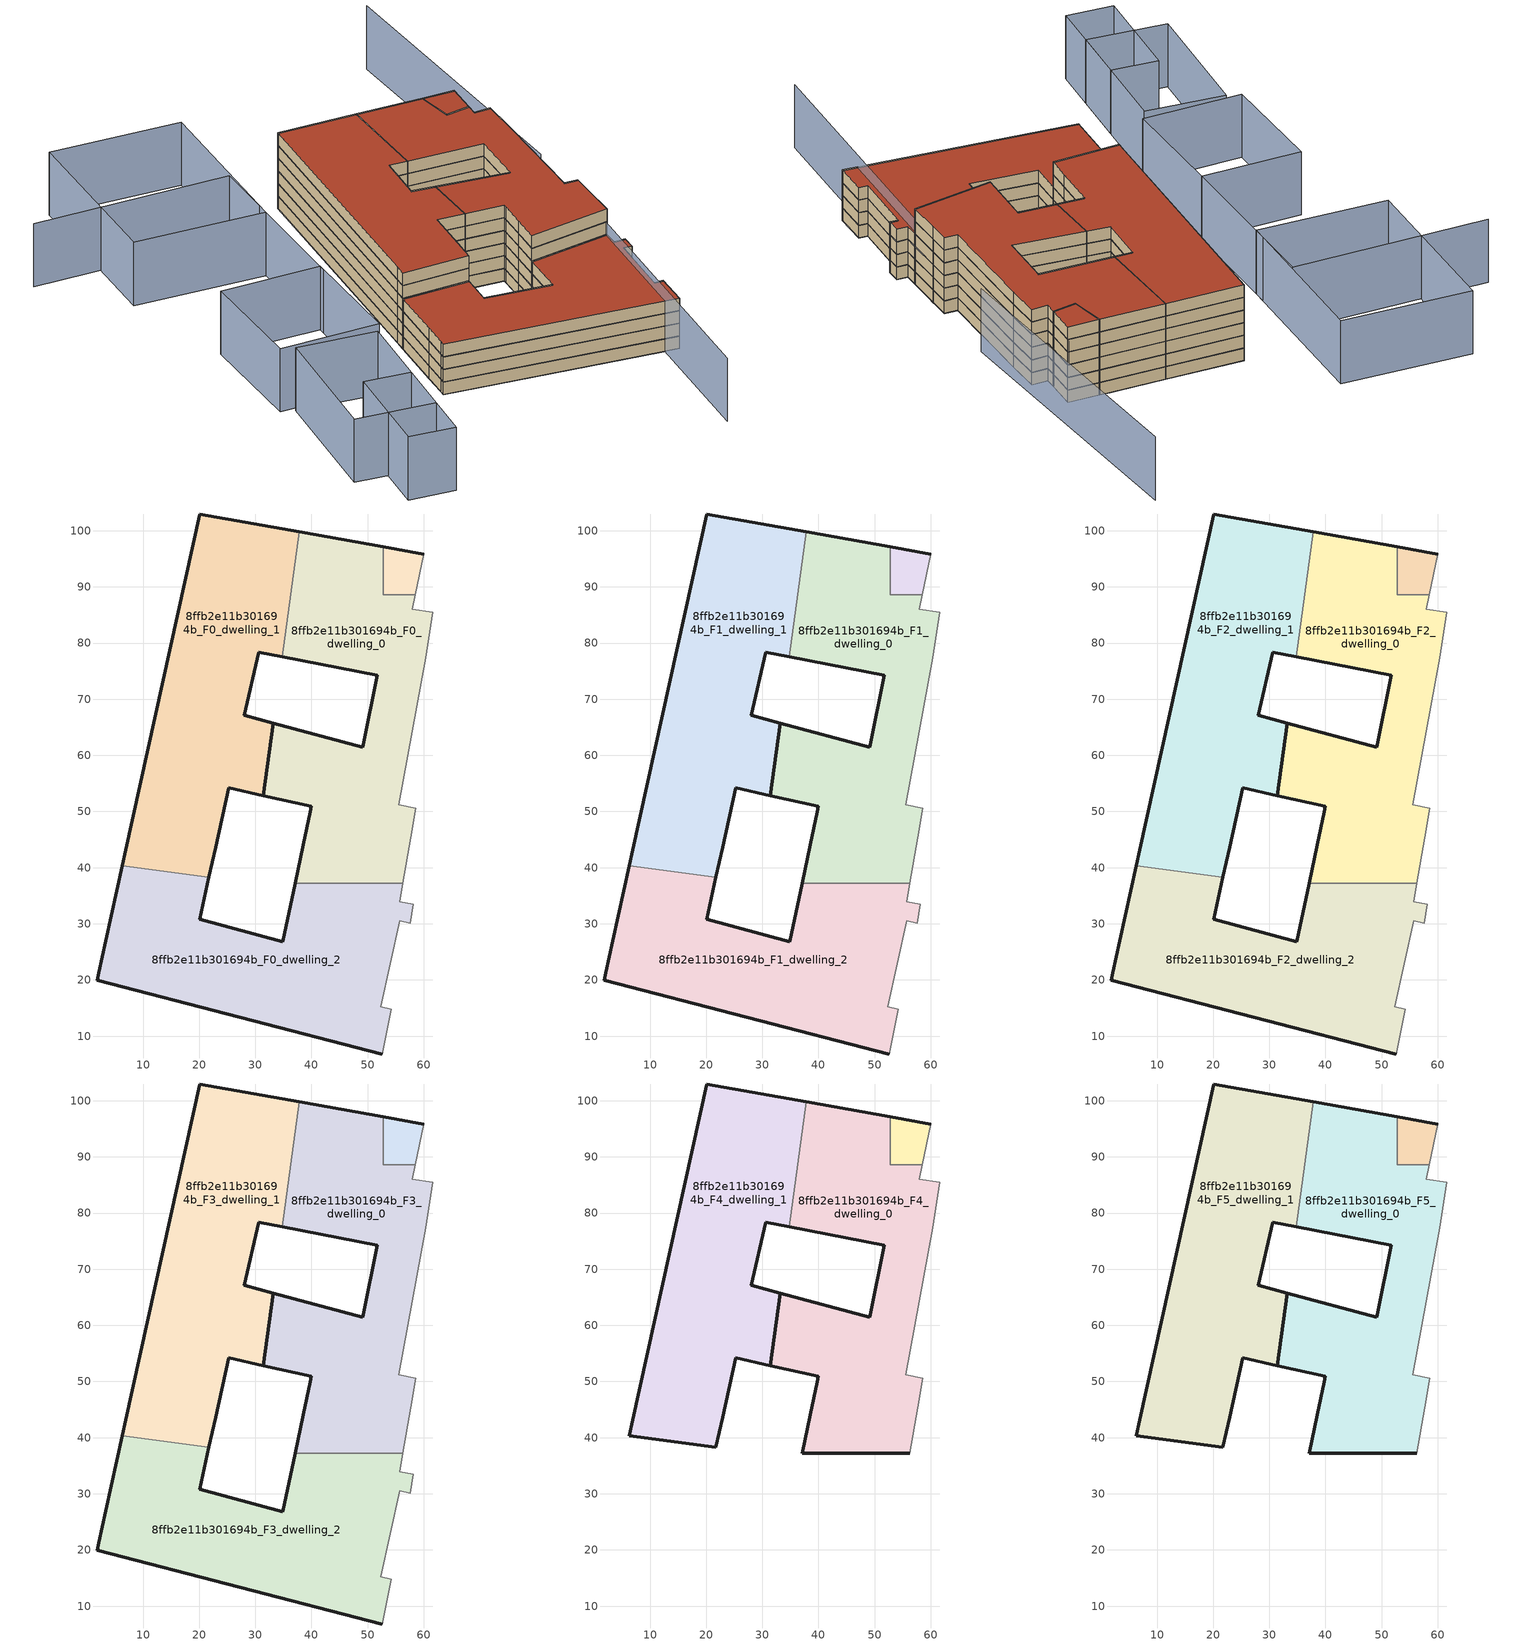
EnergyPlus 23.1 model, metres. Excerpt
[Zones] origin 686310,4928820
8ffb2e11b301694b_F0_dwelling_0
 floor ground (EU_floor_Construction): 56.26,37.22 57.68,45.34 58.6,50.62 55.55,51.21 60.36,77.36 61.62,85.51 57.92,86.03 58.46,88.62 52.75,88.62 52.75,97.12 37.79,99.8 34.77,77.57 51.74,74.25 49.13,61.42 33.16,65.71 31.41,52.83 40,50.93 39.79,49.97 38.54,44.08 37.08,37.22 z0
 wall outside (EU_wall_Construction): 37.08,37.22 38.54,44.08 39.79,49.97 40,50.93 31.41,52.83 33.16,65.71 49.13,61.42 51.74,74.25 34.77,77.57 / 37.79,99.8 52.75,97.12 z0:3
 wall adiabatic (EU_wall_Construction): 58.46,88.62 57.92,86.03 61.62,85.51 60.36,77.36 55.55,51.21 58.6,50.62 57.68,45.34 56.26,37.22 z0:3
 wall to 8ffb2e11b301694b_F0_circulation (EU_wall_Construction): 52.75,97.12 52.75,88.62 58.46,88.62 z0:3
 wall to 8ffb2e11b301694b_F0_dwelling_2 (EU_wall_Construction): 56.26,37.22 37.08,37.22 z0:3
 wall to 8ffb2e11b301694b_F0_dwelling_1 (EU_wall_Construction): 34.77,77.57 37.79,99.8 z0:3
8ffb2e11b301694b_F0_dwelling_1
 floor ground (EU_floor_Construction): 22.93,43.64 25.27,54.2 31.41,52.83 33.16,65.71 28.02,67.09 30.63,78.38 34.77,77.57 37.79,99.8 20.14,102.97 6.97,43.19 6.34,40.34 21.73,38.25 z0
 wall outside (EU_wall_Construction): 34.77,77.57 30.63,78.38 28.02,67.09 33.16,65.71 31.41,52.83 25.27,54.2 22.93,43.64 21.73,38.25 / 6.34,40.34 6.97,43.19 20.14,102.97 37.79,99.8 z0:3
 wall to 8ffb2e11b301694b_F0_dwelling_2 (EU_wall_Construction): 21.73,38.25 6.34,40.34 z0:3
8ffb2e11b301694b_F0_dwelling_2
 floor ground (EU_floor_Construction): 52.6,6.82 54.23,14.78 52.33,15.24 55.69,30.51 57.56,30.11 58.16,33.49 55.69,33.92 56.26,37.22 37.08,37.22 34.87,26.85 20.09,30.81 21.73,38.25 6.34,40.34 3.39,27.01 2.13,21.26 1.83,19.93 z0
 wall outside (EU_wall_Construction): 52.6,6.82 1.83,19.93 2.13,21.26 3.39,27.01 6.34,40.34 / 21.73,38.25 20.09,30.81 34.87,26.85 37.08,37.22 z0:3
 wall adiabatic (EU_wall_Construction): 56.26,37.22 55.69,33.92 58.16,33.49 57.56,30.11 55.69,30.51 52.33,15.24 54.23,14.78 52.6,6.82 z0:3
8ffb2e11b301694b_F0_circulation
 floor ground (EU_floor_Construction): 58.46,88.62 59.96,95.82 52.75,97.12 52.75,88.62 z0
 wall outside (EU_wall_Construction): 52.75,97.12 59.96,95.82 z0:3
 wall adiabatic (EU_wall_Construction): 59.96,95.82 58.46,88.62 z0:3
8ffb2e11b301694b_F1_dwelling_0
 floor to 8ffb2e11b301694b_F0_dwelling_0 (EU_floor_Construction): 56.26,37.22 57.68,45.34 58.6,50.62 55.55,51.21 60.36,77.36 61.62,85.51 57.92,86.03 58.46,88.62 52.75,88.62 52.75,97.12 37.79,99.8 34.77,77.57 51.74,74.25 49.13,61.42 33.16,65.71 31.41,52.83 40,50.93 39.79,49.97 38.54,44.08 37.08,37.22 z3
 wall outside (EU_wall_Construction): 37.08,37.22 38.54,44.08 39.79,49.97 40,50.93 31.41,52.83 33.16,65.71 49.13,61.42 51.74,74.25 34.77,77.57 / 37.79,99.8 52.75,97.12 z3:6
 wall adiabatic (EU_wall_Construction): 58.46,88.62 57.92,86.03 61.62,85.51 60.36,77.36 55.55,51.21 58.6,50.62 57.68,45.34 56.26,37.22 z3:6
 wall to 8ffb2e11b301694b_F1_circulation (EU_wall_Construction): 52.75,97.12 52.75,88.62 58.46,88.62 z3:6
 wall to 8ffb2e11b301694b_F1_dwelling_2 (EU_wall_Construction): 56.26,37.22 37.08,37.22 z3:6
 wall to 8ffb2e11b301694b_F1_dwelling_1 (EU_wall_Construction): 34.77,77.57 37.79,99.8 z3:6
8ffb2e11b301694b_F1_dwelling_1
 floor to 8ffb2e11b301694b_F0_dwelling_1 (EU_floor_Construction): 22.93,43.64 25.27,54.2 31.41,52.83 33.16,65.71 28.02,67.09 30.63,78.38 34.77,77.57 37.79,99.8 20.14,102.97 6.97,43.19 6.34,40.34 21.73,38.25 z3
 wall outside (EU_wall_Construction): 34.77,77.57 30.63,78.38 28.02,67.09 33.16,65.71 31.41,52.83 25.27,54.2 22.93,43.64 21.73,38.25 / 6.34,40.34 6.97,43.19 20.14,102.97 37.79,99.8 z3:6
 wall to 8ffb2e11b301694b_F1_dwelling_2 (EU_wall_Construction): 21.73,38.25 6.34,40.34 z3:6
8ffb2e11b301694b_F1_dwelling_2
 floor to 8ffb2e11b301694b_F0_dwelling_2 (EU_floor_Construction): 52.6,6.82 54.23,14.78 52.33,15.24 55.69,30.51 57.56,30.11 58.16,33.49 55.69,33.92 56.26,37.22 37.08,37.22 34.87,26.85 20.09,30.81 21.73,38.25 6.34,40.34 3.39,27.01 2.13,21.26 1.83,19.93 z3
 wall outside (EU_wall_Construction): 52.6,6.82 1.83,19.93 2.13,21.26 3.39,27.01 6.34,40.34 / 21.73,38.25 20.09,30.81 34.87,26.85 37.08,37.22 z3:6
 wall adiabatic (EU_wall_Construction): 56.26,37.22 55.69,33.92 58.16,33.49 57.56,30.11 55.69,30.51 52.33,15.24 54.23,14.78 52.6,6.82 z3:6
8ffb2e11b301694b_F1_circulation
 floor to 8ffb2e11b301694b_F0_circulation (EU_floor_Construction): 58.46,88.62 59.96,95.82 52.75,97.12 52.75,88.62 z3
 wall outside (EU_wall_Construction): 52.75,97.12 59.96,95.82 z3:6
 wall adiabatic (EU_wall_Construction): 59.96,95.82 58.46,88.62 z3:6
8ffb2e11b301694b_F2_dwelling_0
 floor to 8ffb2e11b301694b_F1_dwelling_0 (EU_floor_Construction): 56.26,37.22 57.68,45.34 58.6,50.62 55.55,51.21 60.36,77.36 61.62,85.51 57.92,86.03 58.46,88.62 52.75,88.62 52.75,97.12 37.79,99.8 34.77,77.57 51.74,74.25 49.13,61.42 33.16,65.71 31.41,52.83 40,50.93 39.79,49.97 38.54,44.08 37.08,37.22 z6
 wall outside (EU_wall_Construction): 37.08,37.22 38.54,44.08 39.79,49.97 40,50.93 31.41,52.83 33.16,65.71 49.13,61.42 51.74,74.25 34.77,77.57 / 37.79,99.8 52.75,97.12 z6:9
 wall adiabatic (EU_wall_Construction): 58.46,88.62 57.92,86.03 61.62,85.51 60.36,77.36 55.55,51.21 58.6,50.62 57.68,45.34 56.26,37.22 z6:9
 wall to 8ffb2e11b301694b_F2_circulation (EU_wall_Construction): 52.75,97.12 52.75,88.62 58.46,88.62 z6:9
 wall to 8ffb2e11b301694b_F2_dwelling_2 (EU_wall_Construction): 56.26,37.22 37.08,37.22 z6:9
 wall to 8ffb2e11b301694b_F2_dwelling_1 (EU_wall_Construction): 34.77,77.57 37.79,99.8 z6:9
8ffb2e11b301694b_F2_dwelling_1
 floor to 8ffb2e11b301694b_F1_dwelling_1 (EU_floor_Construction): 22.93,43.64 25.27,54.2 31.41,52.83 33.16,65.71 28.02,67.09 30.63,78.38 34.77,77.57 37.79,99.8 20.14,102.97 6.97,43.19 6.34,40.34 21.73,38.25 z6
 wall outside (EU_wall_Construction): 34.77,77.57 30.63,78.38 28.02,67.09 33.16,65.71 31.41,52.83 25.27,54.2 22.93,43.64 21.73,38.25 / 6.34,40.34 6.97,43.19 20.14,102.97 37.79,99.8 z6:9
 wall to 8ffb2e11b301694b_F2_dwelling_2 (EU_wall_Construction): 21.73,38.25 6.34,40.34 z6:9
8ffb2e11b301694b_F2_dwelling_2
 floor to 8ffb2e11b301694b_F1_dwelling_2 (EU_floor_Construction): 52.6,6.82 54.23,14.78 52.33,15.24 55.69,30.51 57.56,30.11 58.16,33.49 55.69,33.92 56.26,37.22 37.08,37.22 34.87,26.85 20.09,30.81 21.73,38.25 6.34,40.34 3.39,27.01 2.13,21.26 1.83,19.93 z6
 wall outside (EU_wall_Construction): 52.6,6.82 1.83,19.93 2.13,21.26 3.39,27.01 6.34,40.34 / 21.73,38.25 20.09,30.81 34.87,26.85 37.08,37.22 z6:9
 wall adiabatic (EU_wall_Construction): 56.26,37.22 55.69,33.92 58.16,33.49 57.56,30.11 55.69,30.51 52.33,15.24 54.23,14.78 52.6,6.82 z6:9
8ffb2e11b301694b_F2_circulation
 floor to 8ffb2e11b301694b_F1_circulation (EU_floor_Construction): 58.46,88.62 59.96,95.82 52.75,97.12 52.75,88.62 z6
 wall outside (EU_wall_Construction): 52.75,97.12 59.96,95.82 z6:9
 wall adiabatic (EU_wall_Construction): 59.96,95.82 58.46,88.62 z6:9
8ffb2e11b301694b_F3_dwelling_0
 floor to 8ffb2e11b301694b_F2_dwelling_0 (EU_floor_Construction): 56.26,37.22 57.68,45.34 58.6,50.62 55.55,51.21 60.36,77.36 61.62,85.51 57.92,86.03 58.46,88.62 52.75,88.62 52.75,97.12 37.79,99.8 34.77,77.57 51.74,74.25 49.13,61.42 33.16,65.71 31.41,52.83 40,50.93 39.79,49.97 38.54,44.08 37.08,37.22 z9
 wall outside (EU_wall_Construction): 37.08,37.22 38.54,44.08 39.79,49.97 40,50.93 31.41,52.83 33.16,65.71 49.13,61.42 51.74,74.25 34.77,77.57 / 37.79,99.8 52.75,97.12 z9:12
 wall adiabatic (EU_wall_Construction): 58.46,88.62 57.92,86.03 61.62,85.51 60.36,77.36 55.55,51.21 58.6,50.62 57.68,45.34 56.26,37.22 z9:12
 wall to 8ffb2e11b301694b_F3_circulation (EU_wall_Construction): 52.75,97.12 52.75,88.62 58.46,88.62 z9:12
 wall to 8ffb2e11b301694b_F3_dwelling_2 (EU_wall_Construction): 56.26,37.22 37.08,37.22 z9:12
 wall to 8ffb2e11b301694b_F3_dwelling_1 (EU_wall_Construction): 34.77,77.57 37.79,99.8 z9:12
8ffb2e11b301694b_F3_dwelling_1
 floor to 8ffb2e11b301694b_F2_dwelling_1 (EU_floor_Construction): 22.93,43.64 25.27,54.2 31.41,52.83 33.16,65.71 28.02,67.09 30.63,78.38 34.77,77.57 37.79,99.8 20.14,102.97 6.97,43.19 6.34,40.34 21.73,38.25 z9
 wall outside (EU_wall_Construction): 34.77,77.57 30.63,78.38 28.02,67.09 33.16,65.71 31.41,52.83 25.27,54.2 22.93,43.64 21.73,38.25 / 6.34,40.34 6.97,43.19 20.14,102.97 37.79,99.8 z9:12
 wall to 8ffb2e11b301694b_F3_dwelling_2 (EU_wall_Construction): 21.73,38.25 6.34,40.34 z9:12
8ffb2e11b301694b_F3_dwelling_2
 floor to 8ffb2e11b301694b_F2_dwelling_2 (EU_floor_Construction): 52.6,6.82 54.23,14.78 52.33,15.24 55.69,30.51 57.56,30.11 58.16,33.49 55.69,33.92 56.26,37.22 37.08,37.22 34.87,26.85 20.09,30.81 21.73,38.25 6.34,40.34 3.39,27.01 2.13,21.26 1.83,19.93 z9
 wall outside (EU_wall_Construction): 52.6,6.82 1.83,19.93 2.13,21.26 3.39,27.01 6.34,40.34 / 21.73,38.25 20.09,30.81 34.87,26.85 37.08,37.22 z9:12
 wall adiabatic (EU_wall_Construction): 56.26,37.22 55.69,33.92 58.16,33.49 57.56,30.11 55.69,30.51 52.33,15.24 54.23,14.78 52.6,6.82 z9:12
 roof outside (EU_roof_Construction): 56.26,37.22 55.69,33.92 58.16,33.49 57.56,30.11 55.69,30.51 52.33,15.24 54.23,14.78 52.6,6.82 1.83,19.93 2.13,21.26 3.39,27.01 6.34,40.34 21.73,38.25 20.09,30.81 34.87,26.85 37.08,37.22 z12
8ffb2e11b301694b_F3_circulation
 floor to 8ffb2e11b301694b_F2_circulation (EU_floor_Construction): 58.46,88.62 59.96,95.82 52.75,97.12 52.75,88.62 z9
 wall outside (EU_wall_Construction): 52.75,97.12 59.96,95.82 z9:12
 wall adiabatic (EU_wall_Construction): 59.96,95.82 58.46,88.62 z9:12
8ffb2e11b301694b_F4_dwelling_0
 floor to 8ffb2e11b301694b_F3_dwelling_0 (EU_floor_Construction): 56.26,37.22 57.68,45.34 58.6,50.62 55.55,51.21 60.36,77.36 61.62,85.51 57.92,86.03 58.46,88.62 52.75,88.62 52.75,97.12 37.79,99.8 34.77,77.57 51.74,74.25 49.13,61.42 33.16,65.71 31.41,52.83 40,50.93 39.79,49.97 38.54,44.08 37.08,37.22 z12
 wall outside (EU_wall_Construction): 56.26,37.22 37.08,37.22 38.54,44.08 39.79,49.97 40,50.93 31.41,52.83 33.16,65.71 49.13,61.42 51.74,74.25 34.77,77.57 / 37.79,99.8 52.75,97.12 z12:15
 wall adiabatic (EU_wall_Construction): 58.46,88.62 57.92,86.03 61.62,85.51 60.36,77.36 55.55,51.21 58.6,50.62 57.68,45.34 56.26,37.22 z12:15
 wall to 8ffb2e11b301694b_F4_circulation (EU_wall_Construction): 52.75,97.12 52.75,88.62 58.46,88.62 z12:15
 wall to 8ffb2e11b301694b_F4_dwelling_1 (EU_wall_Construction): 34.77,77.57 37.79,99.8 z12:15
8ffb2e11b301694b_F4_dwelling_1
 floor to 8ffb2e11b301694b_F3_dwelling_1 (EU_floor_Construction): 22.93,43.64 25.27,54.2 31.41,52.83 33.16,65.71 28.02,67.09 30.63,78.38 34.77,77.57 37.79,99.8 20.14,102.97 6.97,43.19 6.34,40.34 21.73,38.25 z12
 wall outside (EU_wall_Construction): 34.77,77.57 30.63,78.38 28.02,67.09 33.16,65.71 31.41,52.83 25.27,54.2 22.93,43.64 21.73,38.25 6.34,40.34 6.97,43.19 20.14,102.97 37.79,99.8 z12:15
8ffb2e11b301694b_F4_circulation
 floor to 8ffb2e11b301694b_F3_circulation (EU_floor_Construction): 58.46,88.62 59.96,95.82 52.75,97.12 52.75,88.62 z12
 wall outside (EU_wall_Construction): 52.75,97.12 59.96,95.82 z12:15
 wall adiabatic (EU_wall_Construction): 59.96,95.82 58.46,88.62 z12:15
8ffb2e11b301694b_F5_dwelling_0
 floor to 8ffb2e11b301694b_F4_dwelling_0 (EU_floor_Construction): 56.26,37.22 57.68,45.34 58.6,50.62 55.55,51.21 60.36,77.36 61.62,85.51 57.92,86.03 58.46,88.62 52.75,88.62 52.75,97.12 37.79,99.8 34.77,77.57 51.74,74.25 49.13,61.42 33.16,65.71 31.41,52.83 40,50.93 39.79,49.97 38.54,44.08 37.08,37.22 z15
 wall outside (EU_wall_Construction): 56.26,37.22 37.08,37.22 38.54,44.08 39.79,49.97 40,50.93 31.41,52.83 33.16,65.71 49.13,61.42 51.74,74.25 34.77,77.57 / 37.79,99.8 52.75,97.12 z15:18
 wall adiabatic (EU_wall_Construction): 58.46,88.62 57.92,86.03 61.62,85.51 60.36,77.36 55.55,51.21 58.6,50.62 57.68,45.34 56.26,37.22 z15:18
 wall to 8ffb2e11b301694b_F5_circulation (EU_wall_Construction): 52.75,97.12 52.75,88.62 58.46,88.62 z15:18
 wall to 8ffb2e11b301694b_F5_dwelling_1 (EU_wall_Construction): 34.77,77.57 37.79,99.8 z15:18
 roof outside (EU_roof_Construction): 52.75,97.12 52.75,88.62 58.46,88.62 57.92,86.03 61.62,85.51 60.36,77.36 55.55,51.21 58.6,50.62 57.68,45.34 56.26,37.22 37.08,37.22 38.54,44.08 39.79,49.97 40,50.93 31.41,52.83 33.16,65.71 49.13,61.42 51.74,74.25 34.77,77.57 37.79,99.8 z18
8ffb2e11b301694b_F5_dwelling_1
 floor to 8ffb2e11b301694b_F4_dwelling_1 (EU_floor_Construction): 22.93,43.64 25.27,54.2 31.41,52.83 33.16,65.71 28.02,67.09 30.63,78.38 34.77,77.57 37.79,99.8 20.14,102.97 6.97,43.19 6.34,40.34 21.73,38.25 z15
 wall outside (EU_wall_Construction): 34.77,77.57 30.63,78.38 28.02,67.09 33.16,65.71 31.41,52.83 25.27,54.2 22.93,43.64 21.73,38.25 6.34,40.34 6.97,43.19 20.14,102.97 37.79,99.8 z15:18
 roof outside (EU_roof_Construction): 37.79,99.8 34.77,77.57 30.63,78.38 28.02,67.09 33.16,65.71 31.41,52.83 25.27,54.2 22.93,43.64 21.73,38.25 6.34,40.34 6.97,43.19 20.14,102.97 z18
8ffb2e11b301694b_F5_circulation
 floor to 8ffb2e11b301694b_F4_circulation (EU_floor_Construction): 58.46,88.62 59.96,95.82 52.75,97.12 52.75,88.62 z15
 wall outside (EU_wall_Construction): 52.75,97.12 59.96,95.82 z15:18
 wall adiabatic (EU_wall_Construction): 59.96,95.82 58.46,88.62 z15:18
 roof outside (EU_roof_Construction): 59.96,95.82 58.46,88.62 52.75,88.62 52.75,97.12 z18
shading: 42.67,-23.48 57.78,45.79 / 46.07,37.4 60.1,96.41 / 61.78,68.07 69.26,139.22 / -39.84,106.23 4.52,98.62 / 4.52,98.62 -2.88,55.46 / -13.54,10.14 -19.53,-13.85 / -19.53,-13.85 -29.93,-11.25 / -29.93,-11.25 -23.94,12.73 / -23.94,12.73 -13.54,10.14 / -9.03,28.07 -16.91,-3.26 / -16.91,-3.26 -34.57,1.18 / -34.57,1.18 -26.69,32.51 / -26.69,32.51 -9.03,28.07 / -2.62,56.99 -6.96,30.36 / -6.96,30.36 -29.6,34.05 / -29.6,34.05 -25.26,60.68 / -25.26,60.68 -2.62,56.99 / 9.75,122.53 1.55,81.81 / 1.55,81.81 -27.82,87.73 / -27.82,87.73 -19.62,128.45 / -19.62,128.45 9.75,122.53 z0:15
[Building]
EU S2 Campaign: North Axis=0; Terrain=City; Solar Distribution=FullExterior
[Site:Location]
Bologna: Latitude=44.5; Longitude=11.25; Time Zone=1; Elevation=37
[SizingPeriod:WeatherFileDays]
AnnualSizingPeriod: Begin Month=1; Begin Day of Month=1; End Month=12; End Day of Month=31; Day of Week for Start Day=Monday; Use Weather File Daylight Saving Period=No; Use Weather File Rain and Snow Indicators=No
[MATERIAL]
EU_InternalMass_Material: Roughness=MediumRough; Thickness=0.1; Conductivity=1; Density=1800; Specific Heat=900; Thermal Absorptance=0.9; Solar Absorptance=0.7; Visible Absorptance=0.7
[MATERIAL:NOMASS] Roughness=MediumRough; Thermal Absorptance=0.9; Solar Absorptance=0.7; Visible Absorptance=0.7
Name | Thermal Resistance
EU_wall_NoMass | 0.905828
EU_roof_NoMass | 0.37593
EU_floor_NoMass | 0.67114
[CONSTRUCTION]
EU_wall_Construction: EU_wall_NoMass
EU_roof_Construction: EU_roof_NoMass
EU_floor_Construction: EU_floor_NoMass
EU_InternalMass_Construction: EU_InternalMass_Material
[ZONE] Type=1; Multiplier=1; Ceiling Height=autocalculate; Floor Area=autocalculate; Part of Total Floor Area=Yes
Name | Volume
8ffb2e11b301694b_F0_dwelling_0; 8ffb2e11b301694b_F1_dwelling_0; 8ffb2e11b301694b_F2_dwelling_0; 8ffb2e11b301694b_F3_dwelling_0; 8ffb2e11b301694b_F4_dwelling_0; 8ffb2e11b301694b_F5_dwelling_0 | 3403.39
8ffb2e11b301694b_F0_dwelling_1; 8ffb2e11b301694b_F1_dwelling_1; 8ffb2e11b301694b_F2_dwelling_1; 8ffb2e11b301694b_F3_dwelling_1; 8ffb2e11b301694b_F4_dwelling_1; 8ffb2e11b301694b_F5_dwelling_1 | 3415.92
8ffb2e11b301694b_F0_dwelling_2; 8ffb2e11b301694b_F1_dwelling_2; 8ffb2e11b301694b_F2_dwelling_2; 8ffb2e11b301694b_F3_dwelling_2 | 3411.54
8ffb2e11b301694b_F0_circulation | 153.541
8ffb2e11b301694b_F1_circulation; 8ffb2e11b301694b_F2_circulation; 8ffb2e11b301694b_F3_circulation; 8ffb2e11b301694b_F4_circulation; 8ffb2e11b301694b_F5_circulation | 153.543
[INTERNALMASS] Construction=EU_InternalMass_Construction
Name | Zone or ZoneList | Surface Area
8ffb2e11b301694b_F0_dwelling_0_EU_InternalMass | 8ffb2e11b301694b_F0_dwelling_0 | 1134.47
8ffb2e11b301694b_F0_dwelling_1_EU_InternalMass | 8ffb2e11b301694b_F0_dwelling_1 | 1138.65
8ffb2e11b301694b_F0_dwelling_2_EU_InternalMass | 8ffb2e11b301694b_F0_dwelling_2 | 1137.17
8ffb2e11b301694b_F1_dwelling_0_EU_InternalMass | 8ffb2e11b301694b_F1_dwelling_0 | 1134.47
8ffb2e11b301694b_F1_dwelling_1_EU_InternalMass | 8ffb2e11b301694b_F1_dwelling_1 | 1138.65
8ffb2e11b301694b_F1_dwelling_2_EU_InternalMass | 8ffb2e11b301694b_F1_dwelling_2 | 1137.17
8ffb2e11b301694b_F2_dwelling_0_EU_InternalMass | 8ffb2e11b301694b_F2_dwelling_0 | 1134.47
8ffb2e11b301694b_F2_dwelling_1_EU_InternalMass | 8ffb2e11b301694b_F2_dwelling_1 | 1138.65
8ffb2e11b301694b_F2_dwelling_2_EU_InternalMass | 8ffb2e11b301694b_F2_dwelling_2 | 1137.17
8ffb2e11b301694b_F3_dwelling_0_EU_InternalMass | 8ffb2e11b301694b_F3_dwelling_0 | 1134.47
8ffb2e11b301694b_F3_dwelling_1_EU_InternalMass | 8ffb2e11b301694b_F3_dwelling_1 | 1138.65
8ffb2e11b301694b_F3_dwelling_2_EU_InternalMass | 8ffb2e11b301694b_F3_dwelling_2 | 1137.17
8ffb2e11b301694b_F4_dwelling_0_EU_InternalMass | 8ffb2e11b301694b_F4_dwelling_0 | 1575.17
8ffb2e11b301694b_F4_dwelling_1_EU_InternalMass | 8ffb2e11b301694b_F4_dwelling_1 | 1575.17
8ffb2e11b301694b_F5_dwelling_0_EU_InternalMass | 8ffb2e11b301694b_F5_dwelling_0 | 1575.17
8ffb2e11b301694b_F5_dwelling_1_EU_InternalMass | 8ffb2e11b301694b_F5_dwelling_1 | 1575.17
[OTHEREQUIPMENT] Fuel Type=Electricity; Design Level Calculation Method=Watts/Area; Power per Zone Floor Area=1; Fraction Latent=0; Fraction Radiant=0; Fraction Lost=0; Carbon Dioxide Generation Rate=0; EndUse Subcategory=EU_Step8_InternalGains
Name | Zone or ZoneList or Space or SpaceList | Schedule
EU_Step8_InternalGain_8ffb2e11b301694b_F0_dwelling_0_f000 | 8ffb2e11b301694b_F0_dwelling_0 | EU_Step8_GainSchedule_8ffb2e11b301694b_F0_dwelling_0_f000
EU_Step8_InternalGain_8ffb2e11b301694b_F0_dwelling_1_f000 | 8ffb2e11b301694b_F0_dwelling_1 | EU_Step8_GainSchedule_8ffb2e11b301694b_F0_dwelling_1_f000
EU_Step8_InternalGain_8ffb2e11b301694b_F0_dwelling_2_f000 | 8ffb2e11b301694b_F0_dwelling_2 | EU_Step8_GainSchedule_8ffb2e11b301694b_F0_dwelling_2_f000
EU_Step8_InternalGain_8ffb2e11b301694b_F1_dwelling_0_f000 | 8ffb2e11b301694b_F1_dwelling_0 | EU_Step8_GainSchedule_8ffb2e11b301694b_F1_dwelling_0_f000
EU_Step8_InternalGain_8ffb2e11b301694b_F1_dwelling_1_f000 | 8ffb2e11b301694b_F1_dwelling_1 | EU_Step8_GainSchedule_8ffb2e11b301694b_F1_dwelling_1_f000
EU_Step8_InternalGain_8ffb2e11b301694b_F1_dwelling_2_f000 | 8ffb2e11b301694b_F1_dwelling_2 | EU_Step8_GainSchedule_8ffb2e11b301694b_F1_dwelling_2_f000
EU_Step8_InternalGain_8ffb2e11b301694b_F2_dwelling_0_f000 | 8ffb2e11b301694b_F2_dwelling_0 | EU_Step8_GainSchedule_8ffb2e11b301694b_F2_dwelling_0_f000
EU_Step8_InternalGain_8ffb2e11b301694b_F2_dwelling_1_f000 | 8ffb2e11b301694b_F2_dwelling_1 | EU_Step8_GainSchedule_8ffb2e11b301694b_F2_dwelling_1_f000
EU_Step8_InternalGain_8ffb2e11b301694b_F2_dwelling_2_f000 | 8ffb2e11b301694b_F2_dwelling_2 | EU_Step8_GainSchedule_8ffb2e11b301694b_F2_dwelling_2_f000
EU_Step8_InternalGain_8ffb2e11b301694b_F3_dwelling_0_f000 | 8ffb2e11b301694b_F3_dwelling_0 | EU_Step8_GainSchedule_8ffb2e11b301694b_F3_dwelling_0_f000
EU_Step8_InternalGain_8ffb2e11b301694b_F3_dwelling_1_f000 | 8ffb2e11b301694b_F3_dwelling_1 | EU_Step8_GainSchedule_8ffb2e11b301694b_F3_dwelling_1_f000
EU_Step8_InternalGain_8ffb2e11b301694b_F3_dwelling_2_f000 | 8ffb2e11b301694b_F3_dwelling_2 | EU_Step8_GainSchedule_8ffb2e11b301694b_F3_dwelling_2_f000
EU_Step8_InternalGain_8ffb2e11b301694b_F4_dwelling_0_f000 | 8ffb2e11b301694b_F4_dwelling_0 | EU_Step8_GainSchedule_8ffb2e11b301694b_F4_dwelling_0_f000
EU_Step8_InternalGain_8ffb2e11b301694b_F4_dwelling_1_f000 | 8ffb2e11b301694b_F4_dwelling_1 | EU_Step8_GainSchedule_8ffb2e11b301694b_F4_dwelling_1_f000
EU_Step8_InternalGain_8ffb2e11b301694b_F5_dwelling_0_f000 | 8ffb2e11b301694b_F5_dwelling_0 | EU_Step8_GainSchedule_8ffb2e11b301694b_F5_dwelling_0_f000
EU_Step8_InternalGain_8ffb2e11b301694b_F5_dwelling_1_f000 | 8ffb2e11b301694b_F5_dwelling_1 | EU_Step8_GainSchedule_8ffb2e11b301694b_F5_dwelling_1_f000
[ZONEINFILTRATION:DESIGNFLOWRATE] Schedule=EU_AlwaysOn; Design Flow Rate Calculation Method=Flow/Area; Flow Rate per Floor Area=0.0005; Constant Term Coefficient=1; Temperature Term Coefficient=0; Velocity Term Coefficient=0; Velocity Squared Term Coefficient=0
Name | Zone or ZoneList or Space or SpaceList
EU_Circulation_Infiltration_8ffb2e11b301694b_F0_circulation | 8ffb2e11b301694b_F0_circulation
EU_Circulation_Infiltration_8ffb2e11b301694b_F1_circulation | 8ffb2e11b301694b_F1_circulation
EU_Circulation_Infiltration_8ffb2e11b301694b_F2_circulation | 8ffb2e11b301694b_F2_circulation
EU_Circulation_Infiltration_8ffb2e11b301694b_F3_circulation | 8ffb2e11b301694b_F3_circulation
EU_Circulation_Infiltration_8ffb2e11b301694b_F4_circulation | 8ffb2e11b301694b_F4_circulation
EU_Circulation_Infiltration_8ffb2e11b301694b_F5_circulation | 8ffb2e11b301694b_F5_circulation
[ZONEVENTILATION:DESIGNFLOWRATE] Schedule=EU_AlwaysOn; Design Flow Rate Calculation Method=AirChanges/Hour; Air Changes per Hour=0.73129; Ventilation Type=Natural; Fan Pressure Rise=0; Fan Total Efficiency=1; Constant Term Coefficient=1; Temperature Term Coefficient=0; Velocity Term Coefficient=0; Velocity Squared Term Coefficient=0; Minimum Indoor Temperature=-100; Maximum Indoor Temperature=100; Delta Temperature=-100; Minimum Outdoor Temperature=-100; Maximum Outdoor Temperature=100; Maximum Wind Speed=40
Name | Zone or ZoneList or Space or SpaceList
EU_ConstantAir_8ffb2e11b301694b_F0_dwelling_0 | 8ffb2e11b301694b_F0_dwelling_0
EU_ConstantAir_8ffb2e11b301694b_F0_dwelling_1 | 8ffb2e11b301694b_F0_dwelling_1
EU_ConstantAir_8ffb2e11b301694b_F0_dwelling_2 | 8ffb2e11b301694b_F0_dwelling_2
EU_ConstantAir_8ffb2e11b301694b_F1_dwelling_0 | 8ffb2e11b301694b_F1_dwelling_0
EU_ConstantAir_8ffb2e11b301694b_F1_dwelling_1 | 8ffb2e11b301694b_F1_dwelling_1
EU_ConstantAir_8ffb2e11b301694b_F1_dwelling_2 | 8ffb2e11b301694b_F1_dwelling_2
EU_ConstantAir_8ffb2e11b301694b_F2_dwelling_0 | 8ffb2e11b301694b_F2_dwelling_0
EU_ConstantAir_8ffb2e11b301694b_F2_dwelling_1 | 8ffb2e11b301694b_F2_dwelling_1
EU_ConstantAir_8ffb2e11b301694b_F2_dwelling_2 | 8ffb2e11b301694b_F2_dwelling_2
EU_ConstantAir_8ffb2e11b301694b_F3_dwelling_0 | 8ffb2e11b301694b_F3_dwelling_0
EU_ConstantAir_8ffb2e11b301694b_F3_dwelling_1 | 8ffb2e11b301694b_F3_dwelling_1
EU_ConstantAir_8ffb2e11b301694b_F3_dwelling_2 | 8ffb2e11b301694b_F3_dwelling_2
EU_ConstantAir_8ffb2e11b301694b_F4_dwelling_0 | 8ffb2e11b301694b_F4_dwelling_0
EU_ConstantAir_8ffb2e11b301694b_F4_dwelling_1 | 8ffb2e11b301694b_F4_dwelling_1
EU_ConstantAir_8ffb2e11b301694b_F5_dwelling_0 | 8ffb2e11b301694b_F5_dwelling_0
EU_ConstantAir_8ffb2e11b301694b_F5_dwelling_1 | 8ffb2e11b301694b_F5_dwelling_1
[HVACTEMPLATE:THERMOSTAT] Constant Heating Setpoint=20; Constant Cooling Setpoint=50
EU_HeatOnly_8ffb2e11b301694b_F0_dwelling_0; EU_HeatOnly_8ffb2e11b301694b_F0_dwelling_1; EU_HeatOnly_8ffb2e11b301694b_F0_dwelling_2; EU_HeatOnly_8ffb2e11b301694b_F1_dwelling_0; EU_HeatOnly_8ffb2e11b301694b_F1_dwelling_1; EU_HeatOnly_8ffb2e11b301694b_F1_dwelling_2; EU_HeatOnly_8ffb2e11b301694b_F2_dwelling_0; EU_HeatOnly_8ffb2e11b301694b_F2_dwelling_1; EU_HeatOnly_8ffb2e11b301694b_F2_dwelling_2; EU_HeatOnly_8ffb2e11b301694b_F3_dwelling_0; EU_HeatOnly_8ffb2e11b301694b_F3_dwelling_1; EU_HeatOnly_8ffb2e11b301694b_F3_dwelling_2; EU_HeatOnly_8ffb2e11b301694b_F4_dwelling_0; EU_HeatOnly_8ffb2e11b301694b_F4_dwelling_1; EU_HeatOnly_8ffb2e11b301694b_F5_dwelling_0; EU_HeatOnly_8ffb2e11b301694b_F5_dwelling_1
[HVACTEMPLATE:ZONE:IDEALLOADSAIRSYSTEM] System Availability Schedule=EU_AlwaysOn; Maximum Heating Supply Air Temperature=50; Minimum Cooling Supply Air Temperature=13; Maximum Heating Supply Air Humidity Ratio=0.0156; Minimum Cooling Supply Air Humidity Ratio=0.0077; Heating Limit=NoLimit; Cooling Limit=NoLimit; Heating Availability Schedule=EU_AlwaysOn; Cooling Availability Schedule=EU_CoolingOff; Dehumidification Control Type=ConstantSensibleHeatRatio; Cooling Sensible Heat Ratio=0.7; Dehumidification Setpoint=60; Humidification Control Type=None; Humidification Setpoint=30; Outdoor Air Method=None; Outdoor Air Flow Rate per Person=0.00944; Outdoor Air Flow Rate per Zone Floor Area=0; Outdoor Air Flow Rate per Zone=0; Demand Controlled Ventilation Type=None; Outdoor Air Economizer Type=NoEconomizer; Heat Recovery Type=None; Sensible Heat Recovery Effectiveness=0.7; Latent Heat Recovery Effectiveness=0.65
Name | Template Thermostat
8ffb2e11b301694b_F0_dwelling_0 | EU_HeatOnly_8ffb2e11b301694b_F0_dwelling_0
8ffb2e11b301694b_F0_dwelling_1 | EU_HeatOnly_8ffb2e11b301694b_F0_dwelling_1
8ffb2e11b301694b_F0_dwelling_2 | EU_HeatOnly_8ffb2e11b301694b_F0_dwelling_2
8ffb2e11b301694b_F1_dwelling_0 | EU_HeatOnly_8ffb2e11b301694b_F1_dwelling_0
8ffb2e11b301694b_F1_dwelling_1 | EU_HeatOnly_8ffb2e11b301694b_F1_dwelling_1
8ffb2e11b301694b_F1_dwelling_2 | EU_HeatOnly_8ffb2e11b301694b_F1_dwelling_2
8ffb2e11b301694b_F2_dwelling_0 | EU_HeatOnly_8ffb2e11b301694b_F2_dwelling_0
8ffb2e11b301694b_F2_dwelling_1 | EU_HeatOnly_8ffb2e11b301694b_F2_dwelling_1
8ffb2e11b301694b_F2_dwelling_2 | EU_HeatOnly_8ffb2e11b301694b_F2_dwelling_2
8ffb2e11b301694b_F3_dwelling_0 | EU_HeatOnly_8ffb2e11b301694b_F3_dwelling_0
8ffb2e11b301694b_F3_dwelling_1 | EU_HeatOnly_8ffb2e11b301694b_F3_dwelling_1
8ffb2e11b301694b_F3_dwelling_2 | EU_HeatOnly_8ffb2e11b301694b_F3_dwelling_2
8ffb2e11b301694b_F4_dwelling_0 | EU_HeatOnly_8ffb2e11b301694b_F4_dwelling_0
8ffb2e11b301694b_F4_dwelling_1 | EU_HeatOnly_8ffb2e11b301694b_F4_dwelling_1
8ffb2e11b301694b_F5_dwelling_0 | EU_HeatOnly_8ffb2e11b301694b_F5_dwelling_0
8ffb2e11b301694b_F5_dwelling_1 | EU_HeatOnly_8ffb2e11b301694b_F5_dwelling_1
[SIZING:ZONE] Zone Cooling Design Supply Air Temperature Input Method=SupplyAirTemperature; Zone Cooling Design Supply Air Temperature=13; Zone Heating Design Supply Air Temperature Input Method=SupplyAirTemperature; Zone Heating Design Supply Air Temperature=50; Zone Cooling Design Supply Air Humidity Ratio=0.008; Zone Heating Design Supply Air Humidity Ratio=0.008; Cooling Design Air Flow Method=DesignDay; Cooling Design Air Flow Rate=0; Cooling Minimum Air Flow per Zone Floor Area=0.000762; Cooling Minimum Air Flow=0; Cooling Minimum Air Flow Fraction=0.2; Heating Design Air Flow Method=DesignDay; Heating Design Air Flow Rate=0; Heating Maximum Air Flow per Zone Floor Area=0.002032; Heating Maximum Air Flow=0.141576; Heating Maximum Air Flow Fraction=0.3; Account for Dedicated Outdoor Air System=No; Dedicated Outdoor Air System Control Strategy=NeutralSupplyAir; Dedicated Outdoor Air Low Setpoint Temperature for Design=autosize; Dedicated Outdoor Air High Setpoint Temperature for Design=autosize; Zone Load Sizing Method=Sensible Load Only No Latent Load; Zone Latent Cooling Design Supply Air Humidity Ratio Input Method=HumidityRatioDifference; Zone Cooling Design Supply Air Humidity Ratio Difference=0.005; Zone Latent Heating Design Supply Air Humidity Ratio Input Method=HumidityRatioDifference; Zone Humidification Design Supply Air Humidity Ratio Difference=0.005
8ffb2e11b301694b_F0_dwelling_0; 8ffb2e11b301694b_F0_dwelling_1; 8ffb2e11b301694b_F0_dwelling_2; 8ffb2e11b301694b_F1_dwelling_0; 8ffb2e11b301694b_F1_dwelling_1; 8ffb2e11b301694b_F1_dwelling_2; 8ffb2e11b301694b_F2_dwelling_0; 8ffb2e11b301694b_F2_dwelling_1; 8ffb2e11b301694b_F2_dwelling_2; 8ffb2e11b301694b_F3_dwelling_0; 8ffb2e11b301694b_F3_dwelling_1; 8ffb2e11b301694b_F3_dwelling_2; 8ffb2e11b301694b_F4_dwelling_0; 8ffb2e11b301694b_F4_dwelling_1; 8ffb2e11b301694b_F5_dwelling_0; 8ffb2e11b301694b_F5_dwelling_1
[SCHEDULE:CONSTANT]
Name | Hourly Value
EU_AlwaysOn | 1
EU_CoolingOff | 0
[SCHEDULE:FILE] Column Number=1; Rows to Skip at Top=0; Number of Hours of Data=8760; Column Separator=Comma; Interpolate to Timestep=No; Minutes per Item=60; Adjust Schedule for Daylight Savings=Yes
Name | File
EU_Step8_GainSchedule_8ffb2e11b301694b_F0_dwelling_0_f000 | ../../schedules/8ffb2e11b301694b/8ffb2e11b301694b_F0_dwelling_0_f000_gain.csv
EU_Step8_GainSchedule_8ffb2e11b301694b_F0_dwelling_1_f000 | ../../schedules/8ffb2e11b301694b/8ffb2e11b301694b_F0_dwelling_1_f000_gain.csv
EU_Step8_GainSchedule_8ffb2e11b301694b_F0_dwelling_2_f000 | ../../schedules/8ffb2e11b301694b/8ffb2e11b301694b_F0_dwelling_2_f000_gain.csv
EU_Step8_GainSchedule_8ffb2e11b301694b_F1_dwelling_0_f000 | ../../schedules/8ffb2e11b301694b/8ffb2e11b301694b_F1_dwelling_0_f000_gain.csv
EU_Step8_GainSchedule_8ffb2e11b301694b_F1_dwelling_1_f000 | ../../schedules/8ffb2e11b301694b/8ffb2e11b301694b_F1_dwelling_1_f000_gain.csv
EU_Step8_GainSchedule_8ffb2e11b301694b_F1_dwelling_2_f000 | ../../schedules/8ffb2e11b301694b/8ffb2e11b301694b_F1_dwelling_2_f000_gain.csv
EU_Step8_GainSchedule_8ffb2e11b301694b_F2_dwelling_0_f000 | ../../schedules/8ffb2e11b301694b/8ffb2e11b301694b_F2_dwelling_0_f000_gain.csv
EU_Step8_GainSchedule_8ffb2e11b301694b_F2_dwelling_1_f000 | ../../schedules/8ffb2e11b301694b/8ffb2e11b301694b_F2_dwelling_1_f000_gain.csv
EU_Step8_GainSchedule_8ffb2e11b301694b_F2_dwelling_2_f000 | ../../schedules/8ffb2e11b301694b/8ffb2e11b301694b_F2_dwelling_2_f000_gain.csv
EU_Step8_GainSchedule_8ffb2e11b301694b_F3_dwelling_0_f000 | ../../schedules/8ffb2e11b301694b/8ffb2e11b301694b_F3_dwelling_0_f000_gain.csv
EU_Step8_GainSchedule_8ffb2e11b301694b_F3_dwelling_1_f000 | ../../schedules/8ffb2e11b301694b/8ffb2e11b301694b_F3_dwelling_1_f000_gain.csv
EU_Step8_GainSchedule_8ffb2e11b301694b_F3_dwelling_2_f000 | ../../schedules/8ffb2e11b301694b/8ffb2e11b301694b_F3_dwelling_2_f000_gain.csv
EU_Step8_GainSchedule_8ffb2e11b301694b_F4_dwelling_0_f000 | ../../schedules/8ffb2e11b301694b/8ffb2e11b301694b_F4_dwelling_0_f000_gain.csv
EU_Step8_GainSchedule_8ffb2e11b301694b_F4_dwelling_1_f000 | ../../schedules/8ffb2e11b301694b/8ffb2e11b301694b_F4_dwelling_1_f000_gain.csv
EU_Step8_GainSchedule_8ffb2e11b301694b_F5_dwelling_0_f000 | ../../schedules/8ffb2e11b301694b/8ffb2e11b301694b_F5_dwelling_0_f000_gain.csv
EU_Step8_GainSchedule_8ffb2e11b301694b_F5_dwelling_1_f000 | ../../schedules/8ffb2e11b301694b/8ffb2e11b301694b_F5_dwelling_1_f000_gain.csv
